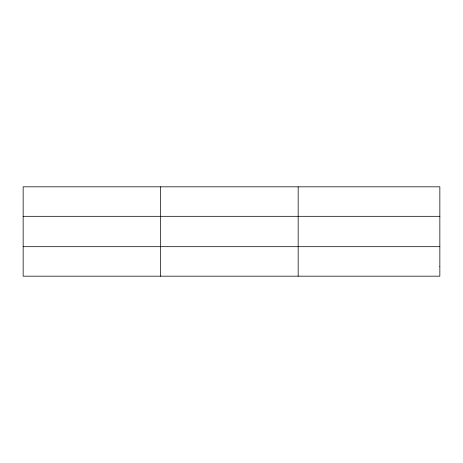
<?xml version="1.0" encoding="UTF-8"?>
<svg xmlns="http://www.w3.org/2000/svg" width="463" height="463" viewBox="0 0 463 463"><rect width="100%" height="100%" fill="white"/><g stroke="black" fill="none" stroke-linecap="round" stroke-linejoin="round"><path stroke-width="0.69" d="M160.661 276.174L160.661 186.826M298.172 276.174L298.172 186.826M23.15 216.314L439.85 216.314M23.15 246.686L439.85 246.686M439.85 266.347L439.85 276.174L23.15 276.174L23.15 186.826L439.85 186.826L439.85 266.347"/></g></svg>
